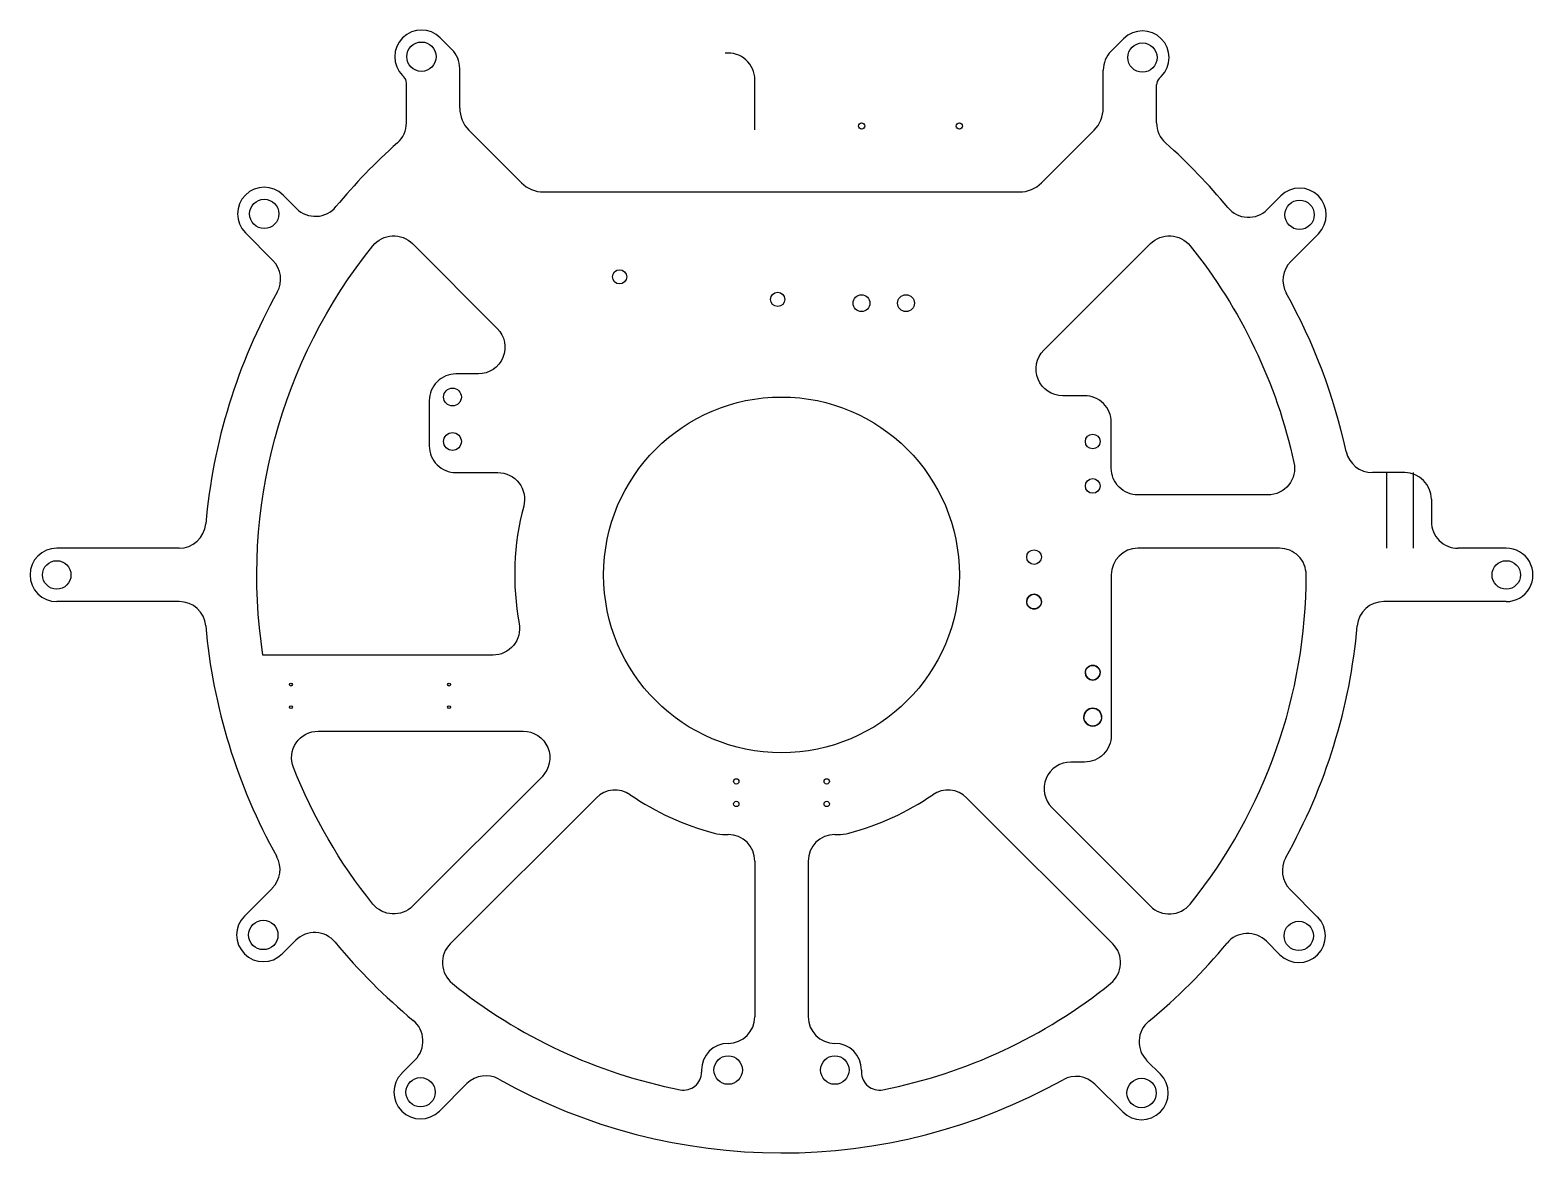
# Model space of a CAD drawing. Header units: millimetres. Extents: x -85 to 85, y -65 to 61.
import ezdxf

# ---------------------------------------------------------------- set-up
doc = ezdxf.new("R2010")
doc.units = ezdxf.units.MM
doc.layers.get('0').update_dxf_attribs({"linetype": 'CONTINUOUS'})

msp = doc.modelspace()

# ---------------------------------------------------------------- linework, layer by layer
for p, q in [((-38.37, 60.39), (-37.06, 59.08)), ((38.47, 60.29), (37.06, 58.89)), ((-42.61, 56.14), (-42.48, 56.01)), ((-36.18, 52.48), (-36.18, 56.96)), ((36.18, 52.48), (36.18, 56.76)), ((42.71, 56.04), (42.48, 55.81)), ((-42.18, 50.82), (-42.18, 55.31)), ((-3, 50.06), (-3, 55.68)), ((42.18, 50.82), (42.18, 55.11)), ((-35.16, 50.01), (-29.23, 44.08)), ((29.23, 44.08), (35.16, 50.01)), ((-56.04, 42.71), (-54.54, 41.2)), ((-26.76, 43.06), (26.76, 43.06)), ((56.14, 42.61), (54.63, 41.09)), ((-60.29, 38.47), (-57.19, 35.37)), ((60.39, 38.37), (57.26, 35.25)), ((70.08, 11.5), (66.44, 11.5)), ((68.08, 3), (68.08, 11.5)), ((71.08, 3), (71.08, 11.5)), ((73.08, 8.5), (73.08, 6)), ((-67.74, 3), (-81.5, 3)), ((81.5, 3), (76.08, 3)), ((-67.73, -3), (-81.5, -3)), ((81.5, -3), (67.73, -3)), ((27.74, -3.5), (27.74, -3.5)), ((29.06, -3.5), (29.06, -3.5)), ((34.34, -10.5), (34.34, -10.5)), ((35.66, -10.5), (35.66, -10.5)), ((34.13, -16.5), (34.13, -16.5)), ((35.87, -16.5), (35.87, -16.5)), ((-20.82, -25.07), (-37.25, -41.49)), ((20.82, -25.07), (37.25, -41.49)), ((-6.31, -29.19), (-6, -29.19)), ((6, -29.19), (6.31, -29.19)), ((-3, -32.19), (-3, -49.68)), ((3, -32.19), (3, -49.68)), ((-60.39, -38.37), (-57.27, -35.25)), ((60.29, -38.47), (57.19, -35.37)), ((-56.14, -42.61), (-54.63, -41.09)), ((56.04, -42.71), (54.54, -41.2)), ((-42.71, -56.04), (-41.2, -54.54)), ((-9, -55.68), (-9, -55.93)), ((9, -55.68), (9, -55.93)), ((42.61, -56.14), (41.09, -54.63)), ((-38.47, -60.29), (-35.37, -57.19)), ((38.37, -60.39), (35.25, -57.27))]:
    msp.add_line(p, q)
for points in [[(-32.44, -9.02), (-58.31, -9.02, -0.210934), (-45.95, 37.01, -0.446019), (-41.49, 37.25), (-31.97, 27.72, -0.668181), (-34.09, 22.6), (-36.61, 22.6, 0.414214), (-39.61, 19.6), (-39.61, 14.5, 0.414214), (-36.61, 11.5), (-31.89, 11.5, -0.492743), (-28.99, 7.73, 0.111486), (-29.5, -5.48, -0.469085)], [(54.7, 9), (40.08, 9, -0.414214), (37.08, 12), (37.08, 17.15, 0.414214), (34.08, 20.15), (31.63, 20.15, -0.668179), (29.51, 25.27), (41.49, 37.25, -0.446019), (45.95, 37.01, -0.11604), (57.63, 12.64, -0.478974)], [(56, 3), (40.08, 3, 0.414209), (37.08, 0), (37.08, -18.05, -0.414214), (34.08, -21.05), (32.54, -21.05, 0.668179), (30.41, -26.17), (41.49, -37.25, 0.446016), (45.95, -37.01, 0.171151), (59, 0, 0.414222)], [(-52.09, -17.57), (-29.06, -17.57, -0.668179), (-26.93, -22.69), (-41.49, -37.25, -0.446016), (-45.95, -37.01, -0.075624), (-54.88, -21.67, -0.529196)]]:
    msp.add_lwpolyline(points, format="xyb", close=True)
for centre, radius in [((-40.49, 58.27), 1.65), ((40.59, 58.17), 1.65), ((9.01, 50.47), 0.35), ((20.01, 50.47), 0.35), ((-58.17, 40.59), 1.65), ((58.26, 40.49), 1.65), ((-18.21, 33.52), 0.8), ((-0.43, 30.98), 0.8), ((9, 30.55), 0.95), ((14, 30.55), 0.95), ((0, 0), 20), ((-81.5, 0), 1.6), ((-81.5, 0), 1.6), ((81.5, 0), 1.6), ((81.5, 0), 1.6), ((-55.16, -12.34), 0.16), ((-37.38, -12.34), 0.16), ((-55.16, -14.88), 0.16), ((-37.38, -14.88), 0.16), ((-5.08, -23.22), 0.3), ((5.08, -23.22), 0.3), ((-5.08, -25.76), 0.3), ((5.08, -25.76), 0.3), ((-58.27, -40.49), 1.65), ((58.17, -40.59), 1.65), ((-6, -55.68), 1.6), ((6, -55.68), 1.6), ((-40.59, -58.17), 1.65), ((40.49, -58.26), 1.65)]:
    msp.add_circle(centre, radius)
for centre, radius, start, end in [((-40.49, 58.27), 3, 45, 225), ((40.59, 58.17), 3, -45, 135), ((-39.18, 56.96), 3, 0, 45), ((-6, 55.68), 3, 0, 96.1503), ((39.18, 56.76), 3, 135, 180), ((-43.18, 55.31), 1, 0, 45), ((43.18, 55.11), 1, 135, 180), ((-32.68, 52.48), 3.5, 180, 225), ((32.68, 52.48), 3.5, -45, 0), ((-45.18, 50.82), 3, -48.3576, 0), ((45.18, 50.82), 3, 180, 228.3568), ((0, 0), 65, 131.6424, 140.4257), ((0, 0), 65, 39.4554, 48.3568), ((-26.76, 46.56), 3.5, 225, 270), ((26.76, 46.56), 3.5, 270, 315), ((-58.17, 40.59), 3, 45, 225), ((58.26, 40.49), 3, -45, 135), ((-52.41, 43.32), 3, 225, 320.4257), ((52.5, 43.21), 3, 219.4554, 315), ((-59.32, 33.25), 3, -29.2747, 45), ((59.39, 33.12), 3, 135, 209.1517), ((0, 0), 65, 150.7253, 174.9403), ((0, 0), 65, 12.3117, 29.1517), ((66.44, 14.5), 3, 192.3117, 270), ((70.08, 8.5), 3, 0, 90), ((-67.74, 6), 3, 270.001, 354.9403), ((76.08, 6), 3, 180, 270.001), ((-81.5, 0), 3, 90.001, 270.001), ((81.5, 0), 3, -89.999, 90.0108), ((-67.73, -6), 3, 5.0645, 90.001), ((67.73, -6), 3, 90.001, 174.9375), ((0, 0), 65, 185.0645, 209.1517), ((0, 0), 65, 330.7253, 354.9375), ((-18.7, -27.19), 3, 55.4757, 135), ((0, 0), 30, 235.4757, 255.3752), ((0, 0), 30, 284.6248, 304.5243), ((18.7, -27.19), 3, 45, 124.5243), ((-6.31, -24.19), 5, 255.3752, 270), ((-6, -32.19), 3, 0, 90), ((6, -32.19), 3, 90, 180), ((6.31, -24.19), 5, 270, 284.6248), ((-59.39, -33.12), 3, -45, 29.1517), ((59.32, -33.25), 3, 150.7253, 225), ((-58.27, -40.49), 3, 135, 315), ((58.17, -40.59), 3, -135, 45), ((-52.5, -43.21), 3, 39.4554, 135), ((52.41, -43.32), 3, 45, 140.4257), ((0, 0), 65, 219.4554, 230.4257), ((-35.13, -43.61), 3, 135, 231.1506), ((35.13, -43.61), 3, -51.1506, 45), ((0, 0), 65, 309.4554, 320.4257), ((0, 0), 59, 231.1506, 258.8731), ((0, 0), 59, 281.1269, 308.8494), ((-43.32, -52.41), 3, -45, 50.4257), ((-6, -49.68), 3, 270, 360), ((6, -49.68), 3, 180, 270), ((43.21, -52.5), 3, 129.4554, 225), ((-6, -55.68), 3, 90, 180), ((6, -55.68), 3, 0, 90), ((-40.59, -58.17), 3, 135, 315), ((-33.25, -59.32), 3, 60.7253, 135), ((0, 0), 65, 240.7253, 299.1517), ((-11, -55.93), 2, -101.1269, 0), ((11, -55.93), 2, 180, 281.1269), ((33.12, -59.39), 3, 45, 119.1517), ((40.49, -58.26), 3, -135, 45)]:
    msp.add_arc(centre, radius, start, end)
for centre, major_axis in [((-37, 20), (1, 0)), ((-37, 15), (1, 0)), ((35, 15), (-0.825, 0)), ((35, 10), (0.825, 0)), ((28.4, 2), (-0.825, 0)), ((28.4, -3), (0.825, 0)), ((35, -11), (-0.825, 0)), ((35, -16), (-1, 0))]:
    msp.add_ellipse(centre, major_axis=major_axis, ratio=1)
for centre, major_axis, start_param, end_param in [((28.4, -3), (-0.825, 0), 3.141593, 6.283185), ((28.4, -3), (-0.825, 0), 0.651099, 2.490494), ((35, -11), (0.825, 0), 3.141593, 6.283185), ((35, -11), (0.825, 0), 0.651099, 2.490494), ((35, -16), (-1, 0), 3.141593, 6.283185), ((35, -16), (-1, 0), 0.523599, 2.617994)]:
    msp.add_ellipse(centre, major_axis=major_axis, ratio=1, start_param=start_param, end_param=end_param)
for points, knots in [([(27.74, -3.5), (27.74, -3.5), (27.74, -3.5), (27.74, -3.5), (27.74, -3.5), (27.74, -3.5), (27.74, -3.5), (27.74, -3.5), (27.74, -3.49), (27.74, -3.49), (27.73, -3.49), (27.73, -3.48), (27.73, -3.48), (27.72, -3.47), (27.72, -3.47), (27.72, -3.46), (27.71, -3.46), (27.71, -3.46), (27.71, -3.45), (27.71, -3.45), (27.7, -3.45), (27.7, -3.44), (27.7, -3.43), (27.69, -3.43), (27.69, -3.42), (27.68, -3.41), (27.68, -3.4), (27.67, -3.39), (27.67, -3.38), (27.66, -3.37), (27.65, -3.36), (27.65, -3.35), (27.65, -3.34), (27.65, -3.34), (27.64, -3.33), (27.64, -3.33), (27.64, -3.32), (27.63, -3.31), (27.63, -3.3), (27.62, -3.28), (27.62, -3.27), (27.61, -3.26), (27.61, -3.24), (27.61, -3.23), (27.6, -3.21), (27.6, -3.2), (27.59, -3.18), (27.59, -3.17), (27.59, -3.15), (27.59, -3.14), (27.59, -3.13), (27.58, -3.13), (27.58, -3.12), (27.58, -3.11), (27.58, -3.1), (27.58, -3.09), (27.58, -3.09), (27.58, -3.08), (27.58, -3.07), (27.58, -3.06), (27.58, -3.05), (27.58, -3.04), (27.58, -3.04), (27.58, -3.03), (27.58, -3.02), (27.57, -3.01), (27.57, -3)], [0, 0, 0, 0, 0.0252632, 0.0252632, 0.0252632, 0.0505212, 0.0505212, 0.0505212, 0.1008405, 0.1008405, 0.1008405, 0.1512285, 0.1512285, 0.1512285, 0.2016926, 0.2016926, 0.2016926, 0.2268475, 0.2268475, 0.2268475, 0.2519753, 0.2519753, 0.2519753, 0.3024261, 0.3024261, 0.3024261, 0.3529834, 0.3529834, 0.3529834, 0.403422, 0.403422, 0.403422, 0.4285434, 0.4285434, 0.4285434, 0.4537409, 0.4537409, 0.4537409, 0.5043405, 0.5043405, 0.5043405, 0.5549773, 0.5549773, 0.5549773, 0.605413, 0.605413, 0.605413, 0.6557552, 0.6557552, 0.6557552, 0.6810564, 0.6810564, 0.6810564, 0.7063933, 0.7063933, 0.7063933, 0.7317211, 0.7317211, 0.7317211, 0.7569984, 0.7569984, 0.7569984, 0.78219, 0.78219, 0.78219, 0.8073148, 0.8073148, 0.8073148, 0.8073148]), ([(29.23, -3), (29.23, -3.02), (29.22, -3.04), (29.22, -3.05), (29.22, -3.07), (29.22, -3.09), (29.22, -3.1), (29.22, -3.12), (29.21, -3.13), (29.21, -3.15), (29.21, -3.17), (29.21, -3.18), (29.2, -3.2), (29.2, -3.2), (29.2, -3.21), (29.2, -3.22), (29.19, -3.23), (29.19, -3.23), (29.19, -3.24), (29.19, -3.25), (29.18, -3.27), (29.18, -3.28), (29.17, -3.3), (29.17, -3.31), (29.16, -3.32), (29.16, -3.33), (29.15, -3.34), (29.15, -3.36), (29.14, -3.37), (29.13, -3.38), (29.13, -3.39), (29.12, -3.4), (29.12, -3.41), (29.11, -3.42), (29.11, -3.43), (29.1, -3.43), (29.1, -3.44), (29.09, -3.45), (29.09, -3.46), (29.08, -3.46), (29.08, -3.47), (29.08, -3.47), (29.07, -3.48), (29.07, -3.48), (29.07, -3.48), (29.07, -3.49), (29.07, -3.49), (29.06, -3.49), (29.06, -3.49), (29.06, -3.49), (29.06, -3.49), (29.06, -3.5), (29.06, -3.5), (29.06, -3.5), (29.06, -3.5), (29.06, -3.5), (29.06, -3.5), (29.06, -3.5), (29.06, -3.5), (29.06, -3.5), (29.06, -3.5)], [0, 0, 0, 0, 0.0503752, 0.0503752, 0.0503752, 0.1007857, 0.1007857, 0.1007857, 0.1514147, 0.1514147, 0.1514147, 0.2019436, 0.2019436, 0.2019436, 0.2270706, 0.2270706, 0.2270706, 0.252231, 0.252231, 0.252231, 0.3027459, 0.3027459, 0.3027459, 0.3533522, 0.3533522, 0.3533522, 0.4037993, 0.4037993, 0.4037993, 0.4541265, 0.4541265, 0.4541265, 0.5047194, 0.5047194, 0.5047194, 0.5553369, 0.5553369, 0.5553369, 0.6057581, 0.6057581, 0.6057581, 0.6560756, 0.6560756, 0.6560756, 0.6813312, 0.6813312, 0.6813312, 0.7065931, 0.7065931, 0.7065931, 0.7318178, 0.7318178, 0.7318178, 0.7569716, 0.7569716, 0.7569716, 0.7820999, 0.7820999, 0.7820999, 0.8073148, 0.8073148, 0.8073148, 0.8073148]), ([(34.18, -11), (34.18, -10.98), (34.18, -10.96), (34.18, -10.95), (34.18, -10.93), (34.18, -10.91), (34.18, -10.9), (34.18, -10.88), (34.19, -10.87), (34.19, -10.85), (34.19, -10.83), (34.19, -10.82), (34.2, -10.8), (34.2, -10.8), (34.2, -10.79), (34.2, -10.78), (34.21, -10.77), (34.21, -10.77), (34.21, -10.76), (34.21, -10.75), (34.22, -10.73), (34.22, -10.72), (34.23, -10.7), (34.23, -10.69), (34.24, -10.68), (34.24, -10.67), (34.25, -10.66), (34.25, -10.64), (34.26, -10.63), (34.27, -10.62), (34.27, -10.61), (34.28, -10.6), (34.28, -10.59), (34.29, -10.58), (34.29, -10.57), (34.3, -10.57), (34.3, -10.56), (34.31, -10.55), (34.31, -10.54), (34.32, -10.54), (34.32, -10.53), (34.32, -10.53), (34.33, -10.52), (34.33, -10.52), (34.33, -10.52), (34.33, -10.51), (34.33, -10.51), (34.34, -10.51), (34.34, -10.51), (34.34, -10.51), (34.34, -10.51), (34.34, -10.5), (34.34, -10.5), (34.34, -10.5), (34.34, -10.5), (34.34, -10.5), (34.34, -10.5), (34.34, -10.5), (34.34, -10.5), (34.34, -10.5), (34.34, -10.5)], [0, 0, 0, 0, 0.0503752, 0.0503752, 0.0503752, 0.1007857, 0.1007857, 0.1007857, 0.1514147, 0.1514147, 0.1514147, 0.2019436, 0.2019436, 0.2019436, 0.2270706, 0.2270706, 0.2270706, 0.252231, 0.252231, 0.252231, 0.3027459, 0.3027459, 0.3027459, 0.3533522, 0.3533522, 0.3533522, 0.4037993, 0.4037993, 0.4037993, 0.4541265, 0.4541265, 0.4541265, 0.5047194, 0.5047194, 0.5047194, 0.5553369, 0.5553369, 0.5553369, 0.6057581, 0.6057581, 0.6057581, 0.6560756, 0.6560756, 0.6560756, 0.6813312, 0.6813312, 0.6813312, 0.7065931, 0.7065931, 0.7065931, 0.7318178, 0.7318178, 0.7318178, 0.7569716, 0.7569716, 0.7569716, 0.7820999, 0.7820999, 0.7820999, 0.8073148, 0.8073148, 0.8073148, 0.8073148]), ([(35.66, -10.5), (35.66, -10.5), (35.66, -10.5), (35.66, -10.5), (35.66, -10.5), (35.66, -10.5), (35.66, -10.5), (35.66, -10.5), (35.66, -10.51), (35.66, -10.51), (35.67, -10.51), (35.67, -10.52), (35.67, -10.52), (35.68, -10.53), (35.68, -10.53), (35.68, -10.54), (35.69, -10.54), (35.69, -10.54), (35.69, -10.55), (35.69, -10.55), (35.7, -10.55), (35.7, -10.56), (35.7, -10.57), (35.71, -10.57), (35.71, -10.58), (35.72, -10.59), (35.72, -10.6), (35.73, -10.61), (35.73, -10.62), (35.74, -10.63), (35.75, -10.64), (35.75, -10.65), (35.75, -10.66), (35.75, -10.66), (35.76, -10.67), (35.76, -10.67), (35.76, -10.68), (35.77, -10.69), (35.77, -10.7), (35.78, -10.72), (35.78, -10.73), (35.79, -10.74), (35.79, -10.76), (35.79, -10.77), (35.8, -10.79), (35.8, -10.8), (35.81, -10.82), (35.81, -10.83), (35.81, -10.85), (35.81, -10.86), (35.81, -10.87), (35.82, -10.87), (35.82, -10.88), (35.82, -10.89), (35.82, -10.9), (35.82, -10.91), (35.82, -10.91), (35.82, -10.92), (35.82, -10.93), (35.82, -10.94), (35.82, -10.95), (35.82, -10.96), (35.82, -10.96), (35.82, -10.97), (35.82, -10.98), (35.83, -10.99), (35.83, -11)], [0, 0, 0, 0, 0.0252632, 0.0252632, 0.0252632, 0.0505212, 0.0505212, 0.0505212, 0.1008405, 0.1008405, 0.1008405, 0.1512285, 0.1512285, 0.1512285, 0.2016926, 0.2016926, 0.2016926, 0.2268475, 0.2268475, 0.2268475, 0.2519753, 0.2519753, 0.2519753, 0.3024261, 0.3024261, 0.3024261, 0.3529834, 0.3529834, 0.3529834, 0.403422, 0.403422, 0.403422, 0.4285434, 0.4285434, 0.4285434, 0.4537409, 0.4537409, 0.4537409, 0.5043405, 0.5043405, 0.5043405, 0.5549773, 0.5549773, 0.5549773, 0.605413, 0.605413, 0.605413, 0.6557552, 0.6557552, 0.6557552, 0.6810564, 0.6810564, 0.6810564, 0.7063933, 0.7063933, 0.7063933, 0.7317211, 0.7317211, 0.7317211, 0.7569984, 0.7569984, 0.7569984, 0.78219, 0.78219, 0.78219, 0.8073148, 0.8073148, 0.8073148, 0.8073148]), ([(34.13, -16.5), (34.13, -16.5), (34.13, -16.5), (34.13, -16.5), (34.13, -16.5), (34.13, -16.5), (34.13, -16.5), (34.13, -16.49), (34.13, -16.49), (34.13, -16.49), (34.13, -16.49), (34.12, -16.48), (34.12, -16.48), (34.12, -16.47), (34.12, -16.47), (34.11, -16.46), (34.11, -16.45), (34.11, -16.45), (34.1, -16.44), (34.1, -16.43), (34.1, -16.43), (34.1, -16.43), (34.09, -16.42), (34.09, -16.42), (34.09, -16.41), (34.09, -16.4), (34.08, -16.39), (34.08, -16.38), (34.07, -16.37), (34.07, -16.36), (34.06, -16.35), (34.06, -16.34), (34.06, -16.33), (34.05, -16.32), (34.05, -16.31), (34.05, -16.3), (34.05, -16.3), (34.04, -16.29), (34.04, -16.28), (34.04, -16.28), (34.04, -16.26), (34.03, -16.25), (34.03, -16.24), (34.03, -16.22), (34.02, -16.21), (34.02, -16.19), (34.02, -16.18), (34.01, -16.16), (34.01, -16.15), (34.01, -16.14), (34.01, -16.13), (34.01, -16.12), (34.01, -16.11), (34.01, -16.11), (34, -16.1), (34, -16.08), (34, -16.06), (34, -16.05), (34, -16.04), (34, -16.03), (34, -16.02), (34, -16.01), (34, -16.01), (34, -16)], [0, 0, 0, 0, 0.0250623, 0.0250623, 0.0250623, 0.0500869, 0.0500869, 0.0500869, 0.0998808, 0.0998808, 0.0998808, 0.1497567, 0.1497567, 0.1497567, 0.199817, 0.199817, 0.199817, 0.2497866, 0.2497866, 0.2497866, 0.2746444, 0.2746444, 0.2746444, 0.299534, 0.299534, 0.299534, 0.3495292, 0.3495292, 0.3495292, 0.3996333, 0.3996333, 0.3996333, 0.449616, 0.449616, 0.449616, 0.4744931, 0.4744931, 0.4744931, 0.499363, 0.499363, 0.499363, 0.5493627, 0.5493627, 0.5493627, 0.5994674, 0.5994674, 0.5994674, 0.6494108, 0.6494108, 0.6494108, 0.6742629, 0.6742629, 0.6742629, 0.6991667, 0.6991667, 0.6991667, 0.7492132, 0.7492132, 0.7492132, 0.7742761, 0.7742761, 0.7742761, 0.7993111, 0.7993111, 0.7993111, 0.7993111]), ([(36, -16), (36, -16.01), (36, -16.03), (36, -16.05), (36, -16.06), (36, -16.08), (36, -16.1), (35.99, -16.11), (35.99, -16.11), (35.99, -16.12), (35.99, -16.13), (35.99, -16.14), (35.99, -16.15), (35.99, -16.16), (35.98, -16.18), (35.98, -16.19), (35.98, -16.21), (35.97, -16.22), (35.97, -16.24), (35.97, -16.25), (35.96, -16.26), (35.96, -16.28), (35.96, -16.28), (35.96, -16.29), (35.95, -16.3), (35.95, -16.3), (35.95, -16.31), (35.95, -16.32), (35.94, -16.33), (35.94, -16.34), (35.94, -16.35), (35.93, -16.36), (35.93, -16.37), (35.92, -16.38), (35.92, -16.39), (35.91, -16.4), (35.91, -16.41), (35.91, -16.42), (35.91, -16.42), (35.9, -16.43), (35.9, -16.43), (35.9, -16.43), (35.9, -16.44), (35.89, -16.45), (35.89, -16.45), (35.89, -16.46), (35.88, -16.47), (35.88, -16.47), (35.88, -16.48), (35.88, -16.48), (35.87, -16.49), (35.87, -16.49), (35.87, -16.49), (35.87, -16.49), (35.87, -16.49), (35.87, -16.49), (35.87, -16.49), (35.87, -16.5), (35.87, -16.5), (35.87, -16.5), (35.87, -16.5), (35.87, -16.5), (35.87, -16.5), (35.87, -16.5)], [0, 0, 0, 0, 0.0500917, 0.0500917, 0.0500917, 0.1001506, 0.1001506, 0.1001506, 0.1250671, 0.1250671, 0.1250671, 0.1499132, 0.1499132, 0.1499132, 0.1998274, 0.1998274, 0.1998274, 0.2499017, 0.2499017, 0.2499017, 0.2998714, 0.2998714, 0.2998714, 0.3247301, 0.3247301, 0.3247301, 0.3496169, 0.3496169, 0.3496169, 0.3996155, 0.3996155, 0.3996155, 0.4497305, 0.4497305, 0.4497305, 0.4997312, 0.4997312, 0.4997312, 0.5246214, 0.5246214, 0.5246214, 0.5494795, 0.5494795, 0.5494795, 0.5994661, 0.5994661, 0.5994661, 0.6495628, 0.6495628, 0.6495628, 0.6994865, 0.6994865, 0.6994865, 0.7243329, 0.7243329, 0.7243329, 0.7492496, 0.7492496, 0.7492496, 0.7742557, 0.7742557, 0.7742557, 0.7993111, 0.7993111, 0.7993111, 0.7993111])]:
    msp.add_open_spline(points, degree=3, knots=knots)

doc.saveas('drawing.dxf')
